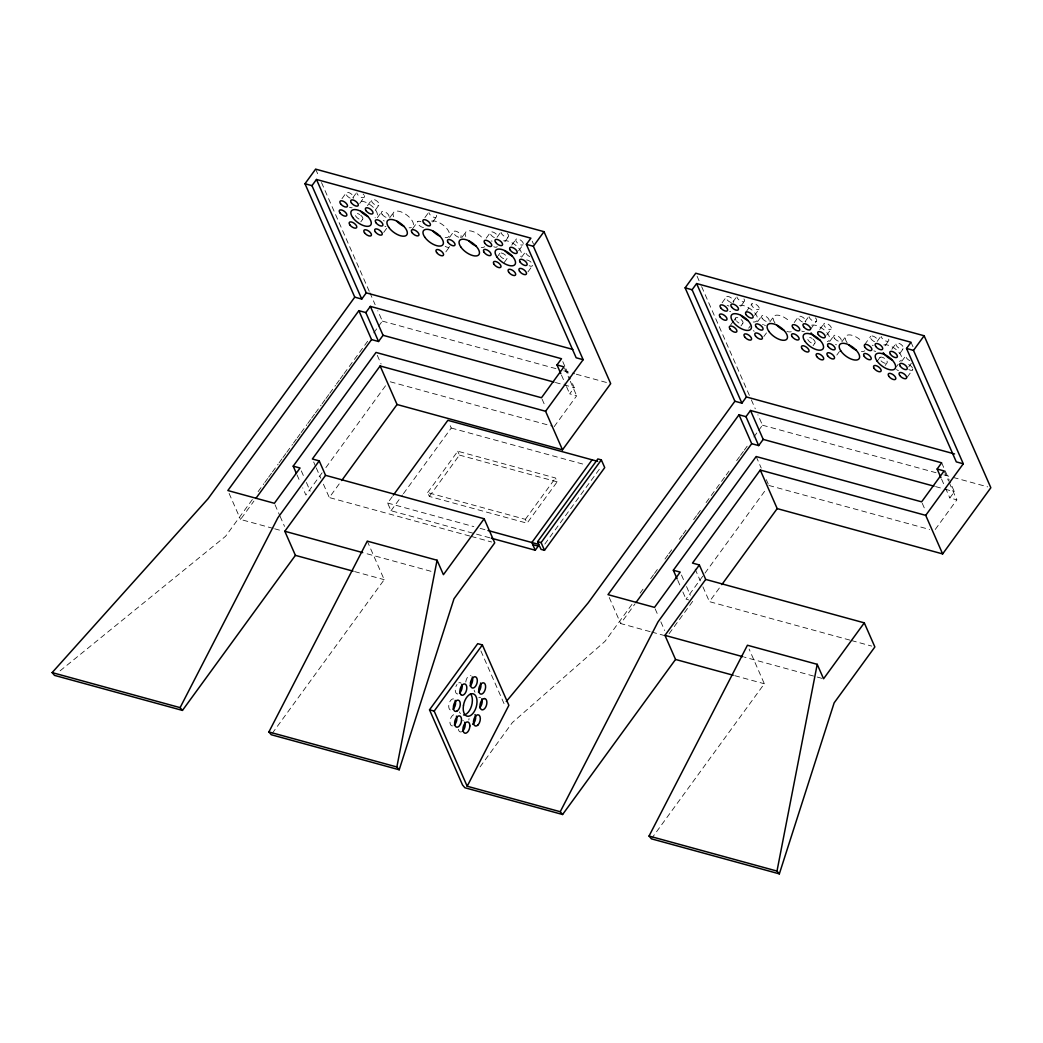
<?xml version="1.0" encoding="UTF-8"?>
<svg xmlns="http://www.w3.org/2000/svg" width="1043" height="1043" viewBox="0 0 1043 1043"><rect width="100%" height="100%" fill="white"/><g stroke="black" fill="none" stroke-linecap="round" stroke-linejoin="round"><path stroke-width="0.75" stroke-dasharray="5 3.75" d="M465.817 682.044L465.869 681.327A5.802 3.207 -74.7 0 1 470.967 675.616M341.961 198.691L346.341 192.681M352.795 197.805L357.162 191.795M359.744 203.424L364.124 197.427M367.462 205.667L371.843 199.669M360.813 221.833L362.573 219.434M375.297 210.086L378.792 205.288A4.485 2.112 36.1 0 0 374.985 199.852A4.485 2.112 36.1 0 0 372.168 202.29A4.485 2.112 36.1 0 0 378.792 205.288M377.383 217.687L381.751 211.677M389.613 217.935L393.993 211.925M383.694 232.42L388.061 226.422M412.572 228.756L417.813 221.546M424.918 217.557L428.412 212.746M432.741 221.976L436.248 217.166M252.367 499.519L225.614 536.245L58.278 672.305M258.103 491.644L263.827 483.769M264.792 482.466L267.66 478.528M268.612 477.212L271.48 473.274M272.432 471.971L278.168 464.096M279.12 462.779L281.988 458.842M282.94 457.538L285.808 453.601M286.773 452.284L292.496 444.422M293.461 443.106L296.329 439.168M297.281 437.851L300.149 433.927M301.101 432.61L306.838 424.736M307.789 423.432L310.658 419.495M311.609 418.178L314.478 414.24M315.442 412.937L321.166 405.062M322.131 403.745L324.999 399.808M325.951 398.504L328.819 394.567M329.771 393.25L335.507 385.389M336.459 384.072L339.327 380.134M340.279 378.818L343.147 374.893M344.099 373.577L367.996 340.774M373.733 332.913L377.553 327.658M378.505 326.342L382.325 321.101L377.749 310.671M273.11 528.371L240.542 519.453L253.931 501.083M449.507 237.426L453.874 231.429M445.856 251.858L449.364 247.048M461.736 237.687L466.104 231.676M486.207 238.182L490.575 232.185M322.078 472.844L305.899 495.06L302.718 487.837M325.885 467.616L385.871 385.284M497.029 237.296L500.536 232.498M504.864 241.728L508.358 236.917M498.098 255.718L499.858 253.306M511.696 245.17L516.076 239.16M469.754 536.024L329.288 497.55L340.735 481.827M504.186 262.536L506.807 258.938A4.485 2.112 36.1 0 0 503 253.488A4.485 2.112 36.1 0 0 500.184 255.939A4.485 2.112 36.1 0 0 506.807 258.938M518.658 250.789L523.025 244.779A4.485 2.112 36.1 0 0 519.218 239.342A4.485 2.112 36.1 0 0 516.415 241.793A4.485 2.112 36.1 0 0 523.025 244.779M521.617 257.178L525.998 251.167M527.927 271.923L532.308 265.913M489.78 537.784L391.008 510.731L387.618 503.026L392.403 496.468M391.008 510.731L402.481 494.982M403.432 493.678L451.241 428.034L448.79 422.454M427.643 492.583L457.76 451.228L555.476 477.981L557.158 481.84L527.041 523.195L429.338 496.429L427.643 492.583L525.346 519.336L527.041 523.195M429.338 496.429L459.455 455.087L457.76 451.228M272.21 733.412L384.202 579.673L367.279 541.134M554.172 426.665L576.675 395.766L569.7 393.85L574.211 387.644L571.043 380.421M525.346 519.336L555.476 477.981M544.824 544.094L601.237 466.651M722.108 302.783L726.476 296.773M732.929 301.896L736.436 297.099M740.765 306.316L744.259 301.518M730.504 325.116L733.125 321.505M734.011 320.305L735.758 317.906M745.849 312.17L751.977 303.761M740.96 325.924L742.707 323.526M754.558 315.39L758.939 309.38A4.485 2.112 36.1 0 0 755.119 303.943A4.485 2.112 36.1 0 0 752.316 306.394A4.485 2.112 36.1 0 0 758.939 309.38M748.678 328.18L750.425 325.768M757.518 321.779L761.898 315.768M769.76 322.026L774.128 316.016M763.828 336.511L766.462 332.913M794.231 322.535L798.599 316.524M480.08 766.892L512.361 722.577L605.044 641.302L632.501 603.61M805.053 321.648L809.433 315.638M810.255 329.666L816.382 321.257M819.72 329.51L824.1 323.513M813.084 345.676L814.831 343.277M826.682 335.129L831.049 329.132A4.485 2.112 36.1 0 0 827.242 323.682A4.485 2.112 36.1 0 0 824.426 326.133A4.485 2.112 36.1 0 0 831.049 329.132M640.154 593.115L643.023 589.178M650.663 578.682L653.531 574.745M654.482 573.441L657.351 569.504M665.004 559.009L667.859 555.072M668.824 553.755L671.692 549.817M679.332 539.322L682.2 535.398M683.152 534.081L686.02 530.144M693.66 519.649L696.528 515.711M697.493 514.408L700.361 510.47M706.085 502.596L725.198 476.364M726.163 475.047L729.018 471.11M736.671 460.615L739.539 456.678M740.491 455.374L743.359 451.436M744.311 450.12L747.179 446.182M753.867 437.004L757.687 431.75M758.652 430.446L762.472 425.192L757.896 414.762M650.154 631.628L620.676 623.558L635.031 603.858M829.641 341.517L834.022 335.52M841.87 341.778L846.251 335.768M836.825 355.063L839.459 351.465M864.595 344.685L870.722 336.276M688.771 599.908L686.033 599.164L766.005 489.376M877.176 341.4L880.67 336.589M669.111 633.688L692.891 601.042M884.999 345.82L888.506 341.009M877.372 361.008L879.992 357.397M891.843 349.262L896.224 343.251M849.902 640.115L709.423 601.642L720.882 585.918M885.194 365.428L886.954 363.029A4.485 2.112 36.1 0 0 883.134 357.58A4.485 2.112 36.1 0 0 880.331 360.031A4.485 2.112 36.1 0 0 886.954 363.029M899.679 353.681L903.173 348.884A4.485 2.112 36.1 0 0 899.366 343.434A4.485 2.112 36.1 0 0 896.55 345.885A4.485 2.112 36.1 0 0 903.173 348.884M896.485 366.641L898.232 364.242M901.765 361.269L906.132 355.272M908.714 366.888L911.334 363.29M907.201 377.214L912.442 370.004M651.393 838.82L764.336 683.765L749.109 649.072M935.245 529.466L956.822 499.858L949.834 497.941L954.358 491.735L949.912 481.618M478.815 697.532L479.715 697.285A5.802 3.207 -74.7 0 1 480.536 697.428M453.509 698.927L453.092 698.862A5.802 3.207 -74.7 0 0 448.842 704.716A5.802 3.207 -74.7 0 0 451.228 710.166M431.007 571.303L364.281 553.038M822.014 678.367L744.415 657.129M382.325 321.101L555.958 368.648M563.781 370.786L574.732 373.785M576.297 374.215L610.703 383.641M762.472 425.192L936.106 472.74M943.928 474.878L951.737 477.029M953.302 477.446L987.721 486.872M555.411 382.494L574.211 387.644M935.558 486.599L943.38 488.737M944.958 489.167L954.358 491.735M390.278 381.79L552.607 426.235M768.86 485.451L929.626 529.479M451.241 428.034L586.075 464.956M459.455 455.087L557.158 481.84M387.618 503.026L473.848 526.637M480.119 528.358L486.39 530.066M471.319 536.441L491.618 542.008M851.466 640.545L871.752 646.099M274.661 528.801L282.418 530.926M651.706 632.045L664.104 635.448M354.607 571.577L384.202 579.673M734.741 675.668L764.336 683.765M911.034 342.26L913.003 346.745M941.66 462.818L949.273 480.171M944.124 470.941L948.569 481.058M949.195 482.505L956.822 499.858M941.581 479.141L944.762 486.377M945.388 487.824L949.834 497.941M922.247 503.287L925.428 510.509M697.076 276.212L701 285.143M701.652 286.642L750.699 398.374M751.351 399.873L755.275 408.804M756.162 456.534L761.247 468.098M766.318 479.663L768.222 484.004M695.107 569.022L700.309 580.886M702.917 586.818L709.423 601.642M681.47 575.006L683.999 580.795M686.542 586.583L690.349 595.253M532.204 241.155L533.521 244.14M677.781 580.364L680.323 586.153M682.865 591.929L686.033 599.164M562.79 361.621L565.332 367.41M565.958 368.857L570.404 378.974M564.615 368.283L569.7 379.861M570.325 381.308L576.675 395.766M561.447 375.05L565.893 385.18M566.518 386.614L569.7 393.85M655.147 608.825L658.329 616.048M660.858 621.837L664.665 630.507M542.112 399.195L545.28 406.418M609.255 597.522L620.676 623.558M315.625 169.135L318.897 176.58M321.505 182.551L369.248 291.31M369.9 292.796L375.141 304.712M377.292 355.337L381.099 364.007M480.914 650.949L504.212 704.025M313.669 461.958L315.612 466.417M316.264 467.89L320.827 478.281M323.421 484.2L329.288 497.55M301.323 470.914L303.865 476.703M306.407 482.479L310.214 491.162M297.007 474.826L300.175 482.049M275.013 504.734L279.446 514.851M280.085 516.298L284.53 526.415M229.108 493.43L240.542 519.453M393.641 216.788A11.981 5.632 36.1 0 1 398.934 211.26A11.981 5.632 36.1 0 1 412.128 220.634A11.981 5.632 36.1 0 1 409.13 227.804M361.334 201.169A11.981 5.632 36.1 0 1 374.75 208.939A11.981 5.632 36.1 0 1 375.037 217.765M385.897 226.592A4.485 2.112 36.1 0 1 384.919 226.24M383.276 220.621A4.485 2.112 36.1 0 1 384.254 220.973M364.255 195.602A4.485 2.112 36.1 0 1 361.478 197.44A4.485 2.112 36.1 0 1 356.823 192.877M363.107 193.972A4.485 2.112 36.1 0 1 363.785 194.793M350.148 198.131A4.485 2.112 36.1 0 1 345.989 193.333A4.485 2.112 36.1 0 1 350.813 193.607A4.485 2.112 36.1 0 1 353.29 198.3M352.117 207.7A4.485 2.112 36.1 0 1 349.509 207.244M360.709 215.21A4.485 2.112 36.1 0 1 361.556 219.773A4.485 2.112 36.1 0 1 355.389 215.379A4.485 2.112 36.1 0 1 359.757 214.532M503.6 240.829A11.981 5.632 36.1 0 1 516.937 246.291A11.981 5.632 36.1 0 1 520.718 256.539M529.805 256.617A4.485 2.112 36.1 0 1 526.063 253.397A4.485 2.112 36.1 0 1 526.532 250.907M526.624 259.955A4.485 2.112 36.1 0 1 532.438 264.088A4.485 2.112 36.1 0 1 529.166 265.73M497.185 246.461A4.485 2.112 36.1 0 1 493.743 246.735M491.214 240.972A4.485 2.112 36.1 0 1 492.1 241.116M494.395 237.621A4.485 2.112 36.1 0 1 490.223 233.045A4.485 2.112 36.1 0 1 494.395 232.706A4.485 2.112 36.1 0 1 497.837 237.335M507.354 233.463A4.485 2.112 36.1 0 1 506.65 237.204A4.485 2.112 36.1 0 1 501.057 232.38M458.659 237.217A4.485 2.112 36.1 0 1 453.509 232.289A4.485 2.112 36.1 0 1 458.659 232.576A4.485 2.112 36.1 0 1 460.289 237.322M431.489 221.077A11.981 5.632 36.1 0 1 446.873 228.678A11.981 5.632 36.1 0 1 445.192 237.674M484.656 246.669A11.981 5.632 36.1 0 1 481.253 247.556M465.765 236.539A11.981 5.632 36.1 0 1 469.519 230.79A11.981 5.632 36.1 0 1 481.957 237.465M436.365 215.34A4.485 2.112 36.1 0 1 433.588 217.192A4.485 2.112 36.1 0 1 428.947 212.629M423.497 227.504A4.485 2.112 36.1 0 1 417.682 223.371A4.485 2.112 36.1 0 1 420.955 221.729M449.663 246.591A4.485 2.112 36.1 0 1 444.253 245.653M731.273 302.574A4.485 2.112 36.1 0 1 726.137 297.855A4.485 2.112 36.1 0 1 730.621 297.49A4.485 2.112 36.1 0 1 733.438 302.405M909.952 360.709A4.485 2.112 36.1 0 1 906.002 357.084A4.485 2.112 36.1 0 1 907.41 354.933M912.794 368.922A4.485 2.112 36.1 0 1 908.297 369.287M908.636 364.568A4.485 2.112 36.1 0 1 912.573 368.179M888.636 339.184A4.485 2.112 36.1 0 1 885.859 341.035A4.485 2.112 36.1 0 1 881.205 336.472M883.747 344.92A11.981 5.632 36.1 0 1 898.166 351.439A11.981 5.632 36.1 0 1 899.418 361.36M874.529 341.713A4.485 2.112 36.1 0 1 870.357 337.137A4.485 2.112 36.1 0 1 874.529 336.798A4.485 2.112 36.1 0 1 877.971 341.439M875.755 351.348A4.485 2.112 36.1 0 1 873.891 350.839M872.248 345.22A4.485 2.112 36.1 0 1 873.226 345.572M730.621 311.701A4.485 2.112 36.1 0 1 729.644 311.336M727.114 305.56A4.485 2.112 36.1 0 1 728.979 306.081M802.406 321.961A4.485 2.112 36.1 0 1 798.26 317.176A4.485 2.112 36.1 0 1 803.071 317.45A4.485 2.112 36.1 0 1 805.548 322.144M815.378 317.815A4.485 2.112 36.1 0 1 814.674 321.544A4.485 2.112 36.1 0 1 809.081 316.72M811.623 325.181A11.981 5.632 36.1 0 1 826.043 331.687A11.981 5.632 36.1 0 1 827.295 341.609M812.979 339.053A4.485 2.112 36.1 0 1 813.814 343.616A4.485 2.112 36.1 0 1 807.647 339.223A4.485 2.112 36.1 0 1 812.015 338.375M804.375 331.531A4.485 2.112 36.1 0 1 801.767 331.087M835.534 344.464A4.485 2.112 36.1 0 1 836.512 344.816M736.084 320.54A4.485 2.112 36.1 0 1 738.561 317.946A4.485 2.112 36.1 0 1 742.942 323.239A4.485 2.112 36.1 0 1 736.762 321.361M754.232 331.218A4.485 2.112 36.1 0 1 753.242 330.683M898.479 370.708A4.485 2.112 36.1 0 1 896.524 369.496M743.933 298.885A4.485 2.112 36.1 0 1 742.095 301.688A4.485 2.112 36.1 0 1 736.958 296.981M739.5 305.43A11.981 5.632 36.1 0 1 754.884 313.03A11.981 5.632 36.1 0 1 753.215 322.026M791.246 331.739A11.981 5.632 36.1 0 1 786.904 331.491M775.014 323.043A11.981 5.632 36.1 0 1 776.487 315.142A11.981 5.632 36.1 0 1 789.981 321.818M864.79 350.761A11.981 5.632 36.1 0 1 861.388 351.647M847.138 342.782A11.981 5.632 36.1 0 1 848.611 334.894A11.981 5.632 36.1 0 1 862.105 341.556M452.493 725.915A5.802 3.207 -74.7 0 1 449.989 722.603A5.802 3.207 -74.7 0 1 451.723 716.411L452.571 715.472A5.802 3.207 -74.7 0 1 455.178 714.755M461.697 731.73A5.802 3.207 -74.7 0 1 458.385 729.318M462.675 720.674A5.802 3.207 -74.7 0 1 463.496 720.817M475.047 692.174A5.802 3.207 -74.7 0 1 474.174 690.179M762.524 324.556A4.485 2.112 36.1 0 1 763.424 324.712M764.402 325.064A4.485 2.112 36.1 0 1 765.393 325.612M468.829 720.035A5.802 3.207 -74.7 0 1 469.076 718.562M460.458 713.634A11.59 6.427 -74.7 0 1 459.402 711.887M458.737 682.891A5.802 3.207 -74.7 0 1 461.175 683.308M457.773 693.947A5.802 3.207 -74.7 0 1 456.234 693.295L455.687 692.435A5.802 3.207 -74.7 0 1 457.003 684.443M382.09 214.31A4.485 2.112 36.1 0 0 388.713 217.296A4.485 2.112 36.1 0 0 384.893 211.859A4.485 2.112 36.1 0 0 382.09 214.31M834.348 338.154A4.485 2.112 36.1 0 0 840.971 341.139A4.485 2.112 36.1 0 0 837.164 335.703A4.485 2.112 36.1 0 0 834.348 338.154M762.224 318.402A4.485 2.112 36.1 0 0 768.847 321.387A4.485 2.112 36.1 0 0 765.04 315.951A4.485 2.112 36.1 0 0 762.224 318.402"/><path stroke-width="1.5" d="M399.208 769.773L396.861 766.983L437.069 560.234L367.279 541.134L268.898 731.951L271.258 734.728L399.208 769.773L453.992 598.786L494.734 542.855L484.161 518.762L325.559 475.334L319.223 460.876L312.365 458.998L380.134 365.963L545.58 411.268L562.503 449.82L610.703 383.641L544.003 231.676L315.625 169.135L304.986 183.751L354.763 297.151L361.738 299.067L366.262 292.861L316.472 179.461L311.961 185.654L361.738 299.067M779.343 873.865L776.996 871.074L817.217 664.326L747.427 645.239L649.046 836.043L651.393 838.82L779.343 873.865L834.139 702.878L874.868 646.947L864.295 622.854L705.707 579.426L699.358 564.967L692.5 563.09L760.269 470.054L925.715 515.359L942.637 553.911L990.85 487.733L924.137 335.768L695.759 273.227L685.121 287.842L734.898 401.242L741.886 403.159L746.397 396.953L696.62 283.553L692.096 289.745L741.886 403.159M325.559 475.334L284.817 531.265L295.404 555.358L182.447 710.413L180.1 707.636L277.816 517.876L319.223 460.876M562.594 814.505L560.247 811.728L467.186 786.239L508.867 705.303L482.374 644.926L477.72 643.661L429.52 709.814L462.531 784.975L464.878 787.752L562.594 814.505L675.538 659.45L664.965 635.356L705.707 579.426M560.247 811.728L657.964 621.967L699.358 564.967M354.763 297.151L208.026 498.763L52.15 672.592L54.497 675.382L182.447 710.413M365.845 312.587L358.87 310.671L227.843 490.536L274.374 503.287L300.058 468.02L293.2 466.143L376.028 352.443L541.473 397.748L563.976 366.849L557.001 364.933L561.525 358.727L370.356 306.381L365.845 312.587L378.544 341.504L383.055 335.298L370.356 306.381M255.835 498.45L371.556 339.588L358.87 310.671M341.7 480.523L397.057 404.515L380.134 365.963M545.58 411.268L583.141 359.692L576.166 357.775L526.376 244.375L530.9 238.169L316.472 179.461M583.141 359.692L533.364 246.278L544.003 231.676M393.354 495.151L447.864 420.329L597.678 461.358M484.161 518.762L443.418 574.693L437.069 560.234M592.098 459.82L531.865 542.516L535.242 550.235L539.075 544.981M487.968 530.496L538.84 544.433L537.614 541.643L597.848 458.946L601.342 459.898L604.731 467.603L544.485 550.3L541.004 549.348L539.779 546.558L532.79 544.642M544.485 550.3L541.108 542.595L601.342 459.898M467.186 786.239L434.175 711.091L482.374 644.926M734.898 401.242L588.174 602.854L506.285 701.522M745.98 416.679L739.005 414.775L607.991 594.64L654.509 607.378L680.192 572.125L673.335 570.247L756.162 456.534L921.621 501.839L944.124 470.941L937.135 469.024L941.66 462.818L750.504 410.473L745.98 416.679L758.678 445.596L763.202 439.39L750.504 410.473M635.982 602.541L751.703 443.692L739.005 414.775M721.834 584.615L777.191 508.606L760.269 470.054M925.715 515.359L963.289 463.783L956.301 461.88L906.523 348.466L911.034 342.26L696.62 283.553M963.289 463.783L913.499 350.383L924.137 335.768M864.295 622.854L823.566 678.784L817.217 664.326M478.372 691.978L479.206 691.04A5.802 3.207 -74.7 0 0 480.523 683.048M463.614 715.003L465.295 714.585A11.59 6.427 -74.7 0 0 472.101 703.49L472.375 700.57A11.59 6.427 -74.7 0 0 470.484 693.817M371.556 339.588L378.544 341.504M751.703 443.692L758.678 445.596M304.986 183.751L311.961 185.654M526.376 244.375L533.364 246.278M685.121 287.842L692.096 289.745M906.523 348.466L913.499 350.383M366.262 292.861L572.855 349.431M746.397 396.953L954.567 453.953M383.055 335.298L553.846 382.064M763.202 439.39L933.98 486.168M397.057 404.515L562.503 449.82M777.191 508.606L942.637 553.911M537.614 541.643L541.108 542.595M491.344 538.214L535.242 550.235M284.817 531.265L362.716 552.607M664.965 635.356L742.864 656.699M295.404 555.358L353.042 571.147M675.538 659.45L733.19 675.238M429.52 709.814L434.175 711.091M52.15 672.592L180.1 707.636M268.898 731.951L396.861 766.983M649.046 836.043L776.996 871.074M937.135 469.024L940.955 477.707M673.335 570.247L677.142 578.917M557.001 364.933L560.808 373.603M293.2 466.143L296.368 473.379M461.88 684.73L462.049 685.303A5.802 3.207 -74.7 0 1 459.559 693.1M404.149 226.435A11.981 5.632 36.1 0 1 396.679 221.129M368.088 216.566A11.981 5.632 36.1 0 1 360.63 211.26M512.335 256.057A11.981 5.632 36.1 0 1 504.864 250.75M440.211 236.318A11.981 5.632 36.1 0 1 432.741 230.998M476.273 246.187A11.981 5.632 36.1 0 1 468.802 240.881M892.469 360.161A11.981 5.632 36.1 0 1 883.199 352.664M820.359 340.409A11.981 5.632 36.1 0 1 811.076 332.913M748.235 320.657A11.981 5.632 36.1 0 1 740.765 315.351M784.297 330.54A11.981 5.632 36.1 0 1 776.826 325.22M455.178 700.375A5.802 3.207 -74.7 0 1 453.014 709.305M481.788 698.797A5.802 3.207 -74.7 0 1 479.637 707.728M856.407 350.279A11.981 5.632 36.1 0 1 848.95 344.972M464.748 722.186A5.802 3.207 -74.7 0 1 465.191 724.676L465.061 726.124A5.802 3.207 -74.7 0 1 462.597 731.117M475.021 714.572A5.802 3.207 -74.7 0 1 472.622 724.311M456.43 716.124A5.802 3.207 -74.7 0 1 455.83 722.916L455.113 724.116A5.802 3.207 -74.7 0 1 454.279 725.054M472.218 676.985A5.802 3.207 -74.7 0 1 472.531 680.923L472.179 682.396A5.802 3.207 -74.7 0 1 470.054 685.916M470.523 682.591L470.406 684.052A5.802 3.207 -74.7 0 0 472.922 688.041A5.802 3.207 -74.7 0 0 476.82 683.673L477.186 682.2A5.802 3.207 -74.7 0 0 474.787 676.751A5.802 3.207 -74.7 0 0 470.523 682.591M469.845 725.941L469.715 727.401A5.802 3.207 -74.7 0 1 465.452 733.242A5.802 3.207 -74.7 0 1 463.066 727.792L463.418 726.332A5.802 3.207 -74.7 0 1 467.329 721.952A5.802 3.207 -74.7 0 1 469.845 725.941M463.496 705.237L463.209 708.145A11.59 6.427 -74.7 0 0 468.164 716.306L469.95 715.85A11.59 6.427 -74.7 0 0 476.742 704.768L477.029 701.848A11.59 6.427 -74.7 0 0 472.088 693.699L470.302 694.143A11.59 6.427 -74.7 0 0 463.496 705.237M480.484 684.599L479.754 685.799A5.802 3.207 -74.7 0 0 479.154 692.591A5.802 3.207 -74.7 0 0 483.026 693.256L483.861 692.317A5.802 3.207 -74.7 0 0 485.178 684.325A5.802 3.207 -74.7 0 0 480.484 684.599M460.484 724.194L459.767 725.393A5.802 3.207 -74.7 0 1 455.061 725.667A5.802 3.207 -74.7 0 1 456.378 717.675L457.225 716.737A5.802 3.207 -74.7 0 1 461.084 717.401A5.802 3.207 -74.7 0 1 460.484 724.194M484.356 698.562L483.47 698.797A5.802 3.207 -74.7 0 0 480.106 704.403A5.802 3.207 -74.7 0 0 481.67 709.722L482.492 709.853A5.802 3.207 -74.7 0 0 486.755 704.012A5.802 3.207 -74.7 0 0 484.356 698.562M456.782 711.196L455.882 711.443A5.802 3.207 -74.7 0 1 453.483 705.981A5.802 3.207 -74.7 0 1 457.747 700.14L458.581 700.283A5.802 3.207 -74.7 0 1 460.146 705.59A5.802 3.207 -74.7 0 1 456.782 711.196M460.876 694.573L460.341 693.712A5.802 3.207 -74.7 0 1 461.658 685.72A5.802 3.207 -74.7 0 1 466.364 685.447L466.703 686.581A5.802 3.207 -74.7 0 1 465.048 693.426A5.802 3.207 -74.7 0 1 460.876 694.573M436.613 252.471A4.485 2.112 36.1 0 0 443.236 255.457A4.485 2.112 36.1 0 0 439.429 250.02A4.485 2.112 36.1 0 0 436.613 252.471M412.024 232.589A4.485 2.112 36.1 0 0 418.647 235.575A4.485 2.112 36.1 0 0 414.84 230.138A4.485 2.112 36.1 0 0 412.024 232.589M423.497 222.589A4.485 2.112 36.1 0 0 430.12 225.575A4.485 2.112 36.1 0 0 426.3 220.138A4.485 2.112 36.1 0 0 423.497 222.589M460.876 247.1A11.981 5.632 36.1 0 0 478.528 255.079A11.981 5.632 36.1 0 0 468.372 240.568A11.981 5.632 36.1 0 0 460.876 247.1M424.814 237.23A11.981 5.632 36.1 0 0 442.467 245.196A11.981 5.632 36.1 0 0 432.31 230.686A11.981 5.632 36.1 0 0 424.814 237.23M448.086 242.458A4.485 2.112 36.1 0 0 454.709 245.457A4.485 2.112 36.1 0 0 450.889 240.007A4.485 2.112 36.1 0 0 448.086 242.458M508.736 272.21A4.485 2.112 36.1 0 0 515.359 275.209A4.485 2.112 36.1 0 0 511.539 269.759A4.485 2.112 36.1 0 0 508.736 272.21M495.621 242.328A4.485 2.112 36.1 0 0 502.231 245.327A4.485 2.112 36.1 0 0 498.424 239.877A4.485 2.112 36.1 0 0 495.621 242.328M484.786 243.215A4.485 2.112 36.1 0 0 491.409 246.213A4.485 2.112 36.1 0 0 487.602 240.764A4.485 2.112 36.1 0 0 484.786 243.215M484.148 252.341A4.485 2.112 36.1 0 0 490.771 255.326A4.485 2.112 36.1 0 0 486.951 249.89A4.485 2.112 36.1 0 0 484.148 252.341M494.069 264.348A4.485 2.112 36.1 0 0 500.679 267.334A4.485 2.112 36.1 0 0 496.872 261.897A4.485 2.112 36.1 0 0 494.069 264.348M519.557 271.323A4.485 2.112 36.1 0 0 526.18 274.322A4.485 2.112 36.1 0 0 522.374 268.885A4.485 2.112 36.1 0 0 519.557 271.323M520.209 262.21A4.485 2.112 36.1 0 0 526.819 265.209A4.485 2.112 36.1 0 0 523.012 259.759A4.485 2.112 36.1 0 0 520.209 262.21M510.288 250.203A4.485 2.112 36.1 0 0 516.911 253.188A4.485 2.112 36.1 0 0 513.091 247.752A4.485 2.112 36.1 0 0 510.288 250.203M496.937 256.969A11.981 5.632 36.1 0 0 514.59 264.948A11.981 5.632 36.1 0 0 504.434 250.437A11.981 5.632 36.1 0 0 496.937 256.969M364.489 232.719A4.485 2.112 36.1 0 0 371.112 235.705A4.485 2.112 36.1 0 0 367.305 230.268A4.485 2.112 36.1 0 0 364.489 232.719M349.822 224.845A4.485 2.112 36.1 0 0 356.445 227.843A4.485 2.112 36.1 0 0 352.638 222.394A4.485 2.112 36.1 0 0 349.822 224.845M339.901 212.837A4.485 2.112 36.1 0 0 346.524 215.836A4.485 2.112 36.1 0 0 342.717 210.386A4.485 2.112 36.1 0 0 339.901 212.837M340.553 203.724A4.485 2.112 36.1 0 0 347.176 206.71A4.485 2.112 36.1 0 0 343.356 201.273A4.485 2.112 36.1 0 0 340.553 203.724M366.041 210.699A4.485 2.112 36.1 0 0 372.664 213.698A4.485 2.112 36.1 0 0 368.857 208.248A4.485 2.112 36.1 0 0 366.041 210.699M351.374 202.837A4.485 2.112 36.1 0 0 357.997 205.823A4.485 2.112 36.1 0 0 354.19 200.386A4.485 2.112 36.1 0 0 351.374 202.837M375.324 231.833A4.485 2.112 36.1 0 0 381.947 234.818A4.485 2.112 36.1 0 0 378.127 229.382A4.485 2.112 36.1 0 0 375.324 231.833M375.962 222.72A4.485 2.112 36.1 0 0 382.585 225.705A4.485 2.112 36.1 0 0 378.778 220.269A4.485 2.112 36.1 0 0 375.962 222.72M352.69 217.479A11.981 5.632 36.1 0 0 370.356 225.457A11.981 5.632 36.1 0 0 360.187 210.947A11.981 5.632 36.1 0 0 352.69 217.479M388.752 227.348A11.981 5.632 36.1 0 0 406.405 235.327A11.981 5.632 36.1 0 0 396.249 220.816A11.981 5.632 36.1 0 0 388.752 227.348M874.203 368.44A4.485 2.112 36.1 0 0 880.827 371.438A4.485 2.112 36.1 0 0 877.02 365.989A4.485 2.112 36.1 0 0 874.203 368.44M864.282 356.432A4.485 2.112 36.1 0 0 870.905 359.418A4.485 2.112 36.1 0 0 867.098 353.981A4.485 2.112 36.1 0 0 864.282 356.432M899.705 375.428A4.485 2.112 36.1 0 0 906.328 378.413A4.485 2.112 36.1 0 0 902.508 372.977A4.485 2.112 36.1 0 0 899.705 375.428M890.422 354.294A4.485 2.112 36.1 0 0 897.045 357.28A4.485 2.112 36.1 0 0 893.238 351.843A4.485 2.112 36.1 0 0 890.422 354.294M877.072 361.074A11.981 5.632 36.1 0 0 894.738 369.039A11.981 5.632 36.1 0 0 884.568 354.529A11.981 5.632 36.1 0 0 877.072 361.074M900.344 366.302A4.485 2.112 36.1 0 0 906.967 369.3A4.485 2.112 36.1 0 0 903.16 363.851A4.485 2.112 36.1 0 0 900.344 366.302M720.048 316.929A4.485 2.112 36.1 0 0 726.671 319.927A4.485 2.112 36.1 0 0 722.851 314.478A4.485 2.112 36.1 0 0 720.048 316.929M729.97 328.949A4.485 2.112 36.1 0 0 736.58 331.935A4.485 2.112 36.1 0 0 732.773 326.498A4.485 2.112 36.1 0 0 729.97 328.949M744.637 336.811A4.485 2.112 36.1 0 0 751.26 339.796A4.485 2.112 36.1 0 0 747.44 334.36A4.485 2.112 36.1 0 0 744.637 336.811M720.687 307.815A4.485 2.112 36.1 0 0 727.31 310.801A4.485 2.112 36.1 0 0 723.503 305.364A4.485 2.112 36.1 0 0 720.687 307.815M875.755 346.432A4.485 2.112 36.1 0 0 882.378 349.418A4.485 2.112 36.1 0 0 878.571 343.981A4.485 2.112 36.1 0 0 875.755 346.432M888.871 376.314A4.485 2.112 36.1 0 0 895.494 379.3A4.485 2.112 36.1 0 0 891.687 373.863A4.485 2.112 36.1 0 0 888.871 376.314M864.934 347.306A4.485 2.112 36.1 0 0 871.544 350.305A4.485 2.112 36.1 0 0 867.737 344.868A4.485 2.112 36.1 0 0 864.934 347.306M768.9 331.439A11.981 5.632 36.1 0 0 786.552 339.418A11.981 5.632 36.1 0 0 776.383 324.908A11.981 5.632 36.1 0 0 768.9 331.439M816.76 356.563A4.485 2.112 36.1 0 0 823.37 359.548A4.485 2.112 36.1 0 0 819.563 354.112A4.485 2.112 36.1 0 0 816.76 356.563M732.838 321.57A11.981 5.632 36.1 0 0 750.491 329.549A11.981 5.632 36.1 0 0 740.334 315.038A11.981 5.632 36.1 0 0 732.838 321.57M746.188 314.803A4.485 2.112 36.1 0 0 752.811 317.789A4.485 2.112 36.1 0 0 748.991 312.352A4.485 2.112 36.1 0 0 746.188 314.803M731.521 306.929A4.485 2.112 36.1 0 0 738.144 309.927A4.485 2.112 36.1 0 0 734.324 304.478A4.485 2.112 36.1 0 0 731.521 306.929M803.631 326.681A4.485 2.112 36.1 0 0 810.255 329.666A4.485 2.112 36.1 0 0 806.448 324.23A4.485 2.112 36.1 0 0 803.631 326.681M756.11 326.811A4.485 2.112 36.1 0 0 762.733 329.797A4.485 2.112 36.1 0 0 758.913 324.36A4.485 2.112 36.1 0 0 756.11 326.811M802.08 348.688A4.485 2.112 36.1 0 0 808.703 351.687A4.485 2.112 36.1 0 0 804.896 346.237A4.485 2.112 36.1 0 0 802.08 348.688M841.01 351.191A11.981 5.632 36.1 0 0 858.676 359.17A11.981 5.632 36.1 0 0 848.507 344.659A11.981 5.632 36.1 0 0 841.01 351.191M804.961 341.322A11.981 5.632 36.1 0 0 822.614 349.301A11.981 5.632 36.1 0 0 812.445 334.79A11.981 5.632 36.1 0 0 804.961 341.322M818.312 334.542A4.485 2.112 36.1 0 0 824.922 337.541A4.485 2.112 36.1 0 0 821.115 332.091A4.485 2.112 36.1 0 0 818.312 334.542M827.581 355.676A4.485 2.112 36.1 0 0 834.204 358.662A4.485 2.112 36.1 0 0 830.397 353.225A4.485 2.112 36.1 0 0 827.581 355.676M792.81 327.567A4.485 2.112 36.1 0 0 799.433 330.553A4.485 2.112 36.1 0 0 795.613 325.116A4.485 2.112 36.1 0 0 792.81 327.567M792.172 336.68A4.485 2.112 36.1 0 0 798.782 339.679A4.485 2.112 36.1 0 0 794.975 334.229A4.485 2.112 36.1 0 0 792.172 336.68M755.458 335.924A4.485 2.112 36.1 0 0 762.081 338.923A4.485 2.112 36.1 0 0 758.274 333.473A4.485 2.112 36.1 0 0 755.458 335.924M828.22 346.563A4.485 2.112 36.1 0 0 834.843 349.548A4.485 2.112 36.1 0 0 831.036 344.112A4.485 2.112 36.1 0 0 828.22 346.563M478.15 724.807A5.802 3.207 -74.7 0 0 479.05 715.133A5.802 3.207 -74.7 0 0 473.483 721.313A5.802 3.207 -74.7 0 0 478.15 724.807"/></g></svg>
